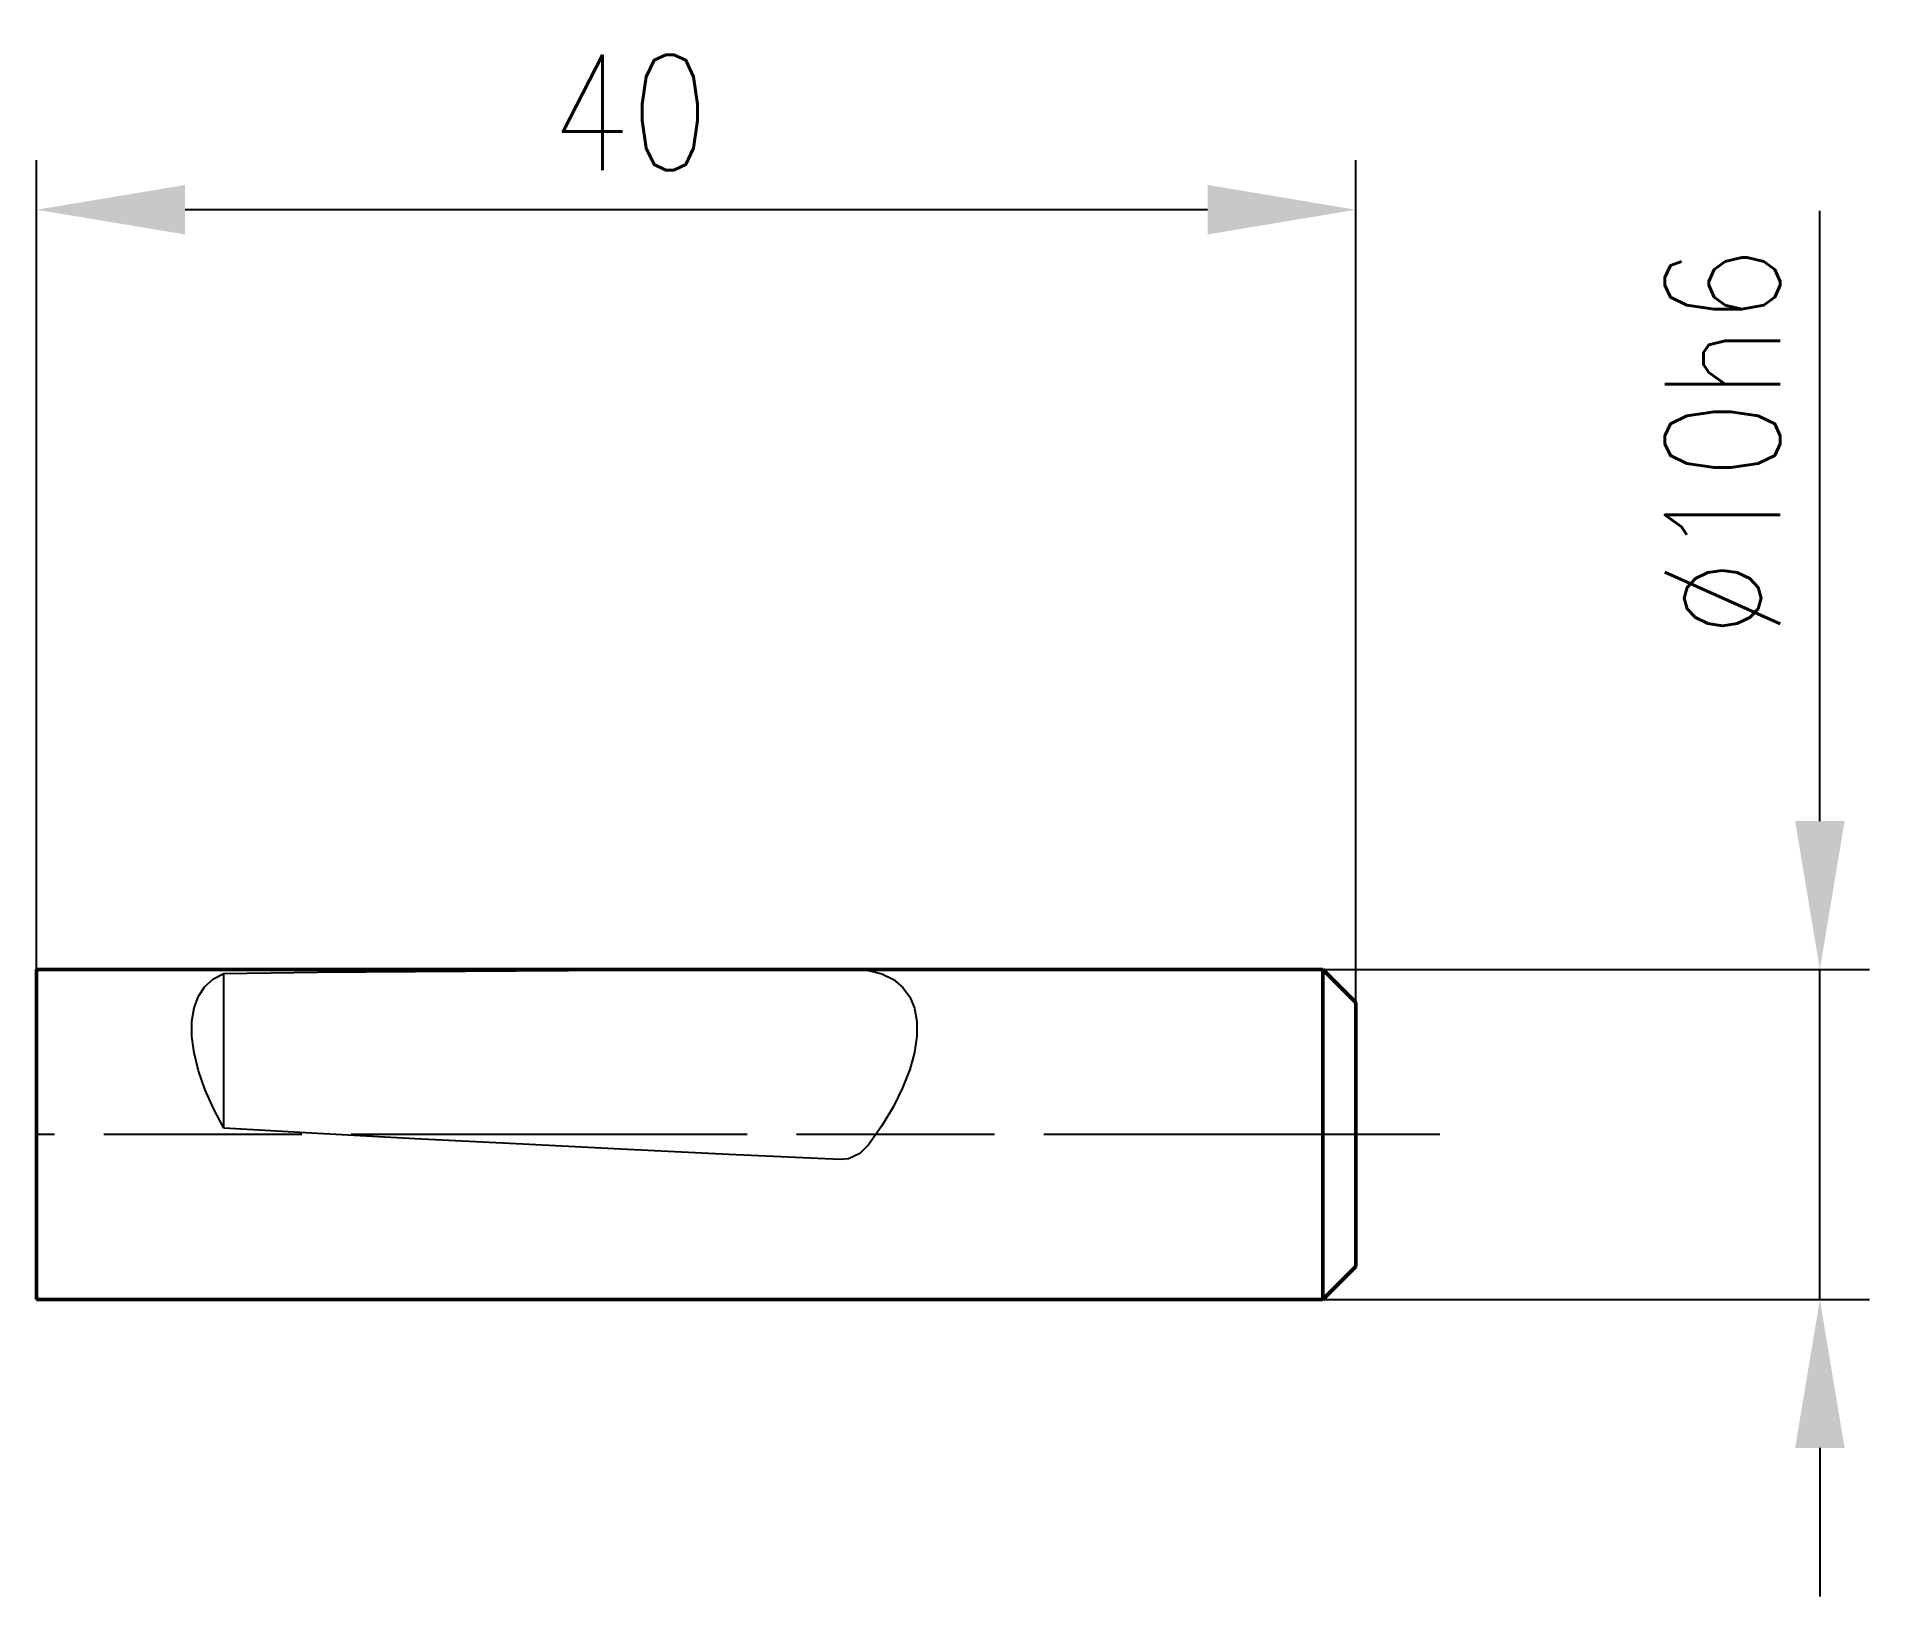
# Model space of a CAD drawing. Header units: millimetres. Extents: x 0 to 55.6, y -14 to 33.3.
import ezdxf

# ---------------------------------------------------------------- set-up
doc = ezdxf.new("R2010")
doc.units = ezdxf.units.MM
doc.header["$LTSCALE"] = 2
doc.linetypes.add('LONGDASH_DASH', pattern=[10.5, 6, -0.75, 3, -0.75])
for name, color, linetype, lineweight in [('1', 4, 'Continuous', 50), ('SK1', 4, 'Continuous', 50), ('SK2', 7, 'Continuous', 25), ('SK4', 2, 'LONGDASH_DASH', 25)]:
    doc.layers.add(name, color=color, linetype=linetype, lineweight=lineweight)
doc.layers.add('101', color=7, linetype='Continuous', true_color=0xffffff)
doc.styles.add('SIMPLEX', font='simplex.shx', dxfattribs={"width": 0.8})
doc.dimstyles.new('WALTER_1', dxfattribs={"dimtxt": 3.5, "dimasz": 4.5, "dimexe": 1.5, "dimexo": 0, "dimgap": 1.2, "dimtad": 1, "dimdec": 3, "dimdsep": 46, "dimtxsty": 'SIMPLEX', "dimcen": 2.5, "dimazin": 2, "dimtfac": 1, "dimtdec": 3, "dimtmove": 0, "dimatfit": 0, "dimfxl": 1.25, "dimtolj": 1, "dimarcsym": 0})

# ---------------------------------------------------------------- blocks, each defined once
blk = doc.blocks.new('*D0')
at = {"layer": 'Defpoints', "color": 0, "transparency": 16777216}
for p in [(39, 5), (54.067, 5), (39, -5)]:
    blk.add_point(p, dxfattribs=at)
at = {"layer": 'SK2', "color": 0, "lineweight": -2, "transparency": 16777216}
for p, q in [((54.067, 9.5), (54.067, 28)), ((39, 5), (55.567, 5)), ((54.067, -5), (54.067, 5)), ((39, -5), (55.567, -5)), ((54.067, -9.5), (54.067, -14))]:
    blk.add_line(p, q, dxfattribs=at)
at = {"layer": 'SK2', "color": 0, "transparency": 16777216}
for points in [[(53.317, 9.5), (54.817, 9.5), (54.067, 5)], [(53.317, -9.5), (54.817, -9.5), (54.067, -5)]]:
    blk.add_solid(points, dxfattribs=at)
at = {"layer": 'SK2', "color": 0, "transparency": 16777216, "insert": (51.117, 21), "char_height": 3.5, "attachment_point": 5, "rotation": 90, "style": 'SIMPLEX'}
blk.add_mtext('\\A1;%%C10h6', dxfattribs=at)
blk = doc.blocks.new('*D1')
at = {"layer": 'Defpoints', "color": 0, "transparency": 16777216}
for p in [(0, 28.031), (0, 5), (40, 4)]:
    blk.add_point(p, dxfattribs=at)
at = {"layer": 'SK2', "color": 0, "lineweight": -2, "transparency": 16777216}
for p, q in [((0, 5), (0, 29.531)), ((40, 4), (40, 29.531)), ((35.5, 28.031), (4.5, 28.031))]:
    blk.add_line(p, q, dxfattribs=at)
at = {"layer": 'SK2', "color": 0, "transparency": 16777216}
for points in [[(4.5, 28.781), (4.5, 27.281), (0, 28.031)], [(35.5, 28.781), (35.5, 27.281), (40, 28.031)]]:
    blk.add_solid(points, dxfattribs=at)
at = {"layer": 'SK2', "color": 0, "transparency": 16777216, "insert": (18, 30.981), "char_height": 3.5, "attachment_point": 5, "style": 'SIMPLEX'}
blk.add_mtext('\\A1;40', dxfattribs=at)

msp = doc.modelspace()

# ---------------------------------------------------------------- linework, layer by layer
at = {"layer": '1'}
msp.add_line((0, 5), (0, -5), dxfattribs=at)
at = {"layer": '101', "color": 4, "linetype": 'Continuous', "lineweight": 25}
for p, q in [((4.9072, 4.1955), (5.1033, 4.4903)), ((5.1033, 4.4903), (5.3603, 4.7208)), ((5.3603, 4.7208), (5.6746, 4.8838)), ((5.6746, 4.8838), (8.5201, 4.9154)), ((5.6746, 0.1896), (5.6746, 4.8838)), ((8.5201, 4.9154), (11.4775, 4.9421)), ((11.4775, 4.9421), (14.5437, 4.9637)), ((14.5437, 4.9637), (17.7157, 4.9803)), ((17.7157, 4.9803), (20.9902, 4.9919)), ((20.9902, 4.9919), (24.364, 4.9984)), ((24.364, 4.9984), (24.6805, 4.9972)), ((24.6805, 4.9972), (24.9645, 4.9903)), ((24.9645, 4.9903), (25.2243, 4.9673)), ((25.2243, 4.9673), (25.6287, 4.8668)), ((25.6287, 4.8668), (25.9746, 4.6999)), ((25.9746, 4.6999), (26.2571, 4.4687)), ((26.2571, 4.4687), (26.4725, 4.1765)), ((4.775, 3.8406), (4.9072, 4.1955)), ((26.4725, 4.1765), (26.6177, 3.8273)), ((4.7083, 3.4308), (4.775, 3.8406)), ((4.7083, 2.9719), (4.7083, 3.4308)), ((26.6177, 3.8273), (26.6908, 3.4257)), ((26.6908, 3.4257), (26.6908, 2.9774)), ((4.775, 2.4704), (4.7083, 2.9719)), ((26.6908, 2.9774), (26.6177, 2.4884)), ((4.9072, 1.9336), (4.775, 2.4704)), ((26.6177, 2.4884), (26.4725, 1.9655)), ((5.1033, 1.3691), (4.9072, 1.9336)), ((26.4725, 1.9655), (26.2571, 1.4157)), ((5.3603, 0.785), (5.1033, 1.3691)), ((26.2571, 1.4157), (25.9746, 0.8465)), ((5.6746, 0.1896), (5.3603, 0.785)), ((25.9746, 0.8465), (25.6287, 0.2658)), ((8.5201, 0.0305), (5.6746, 0.1896)), ((11.4775, -0.1286), (8.5201, 0.0305)), ((25.6287, 0.2658), (25.2243, -0.3186)), ((14.5437, -0.2876), (11.4775, -0.1286)), ((17.7157, -0.4463), (14.5437, -0.2876)), ((20.9902, -0.6046), (17.7157, -0.4463)), ((25.2243, -0.3186), (24.9604, -0.581)), ((24.364, -0.7623), (20.9902, -0.6046)), ((24.6201, -0.7378), (24.364, -0.7623)), ((24.9604, -0.581), (24.6201, -0.7378))]:
    msp.add_line(p, q, dxfattribs=at)
at = {"layer": 'SK1'}
for p, q in [((0, 5), (39, 5)), ((39, 5), (39, -5)), ((40, 4), (39, 5)), ((40, 4), (40, -4)), ((39, -5), (40, -4)), ((39, -5), (0, -5))]:
    msp.add_line(p, q, dxfattribs=at)
at = {"layer": 'SK4'}
msp.add_line((42.5395, 0), (0, 0), dxfattribs=at)

# ---------------------------------------------------------------- dimensions: what is measured, and where the dimension line sits
at = {"layer": 'SK2'}
dim = msp.add_linear_dim(base=(0, 28.0306), p1=(40, 4), p2=(0, 5), angle=180, dimstyle='WALTER_1', dxfattribs=at)
dim.commit()
dim.dimension.update_dxf_attribs({"geometry": '*D1', "text_midpoint": (18, 28.0306), "dimtype": 128})
dim = msp.add_linear_dim(base=(54.0671, 5), p1=(39, -5), p2=(39, 5), angle=90, text='%%C<>h6', dimstyle='WALTER_1', dxfattribs=at)
dim.commit()
dim.dimension.update_dxf_attribs({"geometry": '*D0', "text_midpoint": (51.1171, 21)})

doc.saveas('drawing.dxf')
